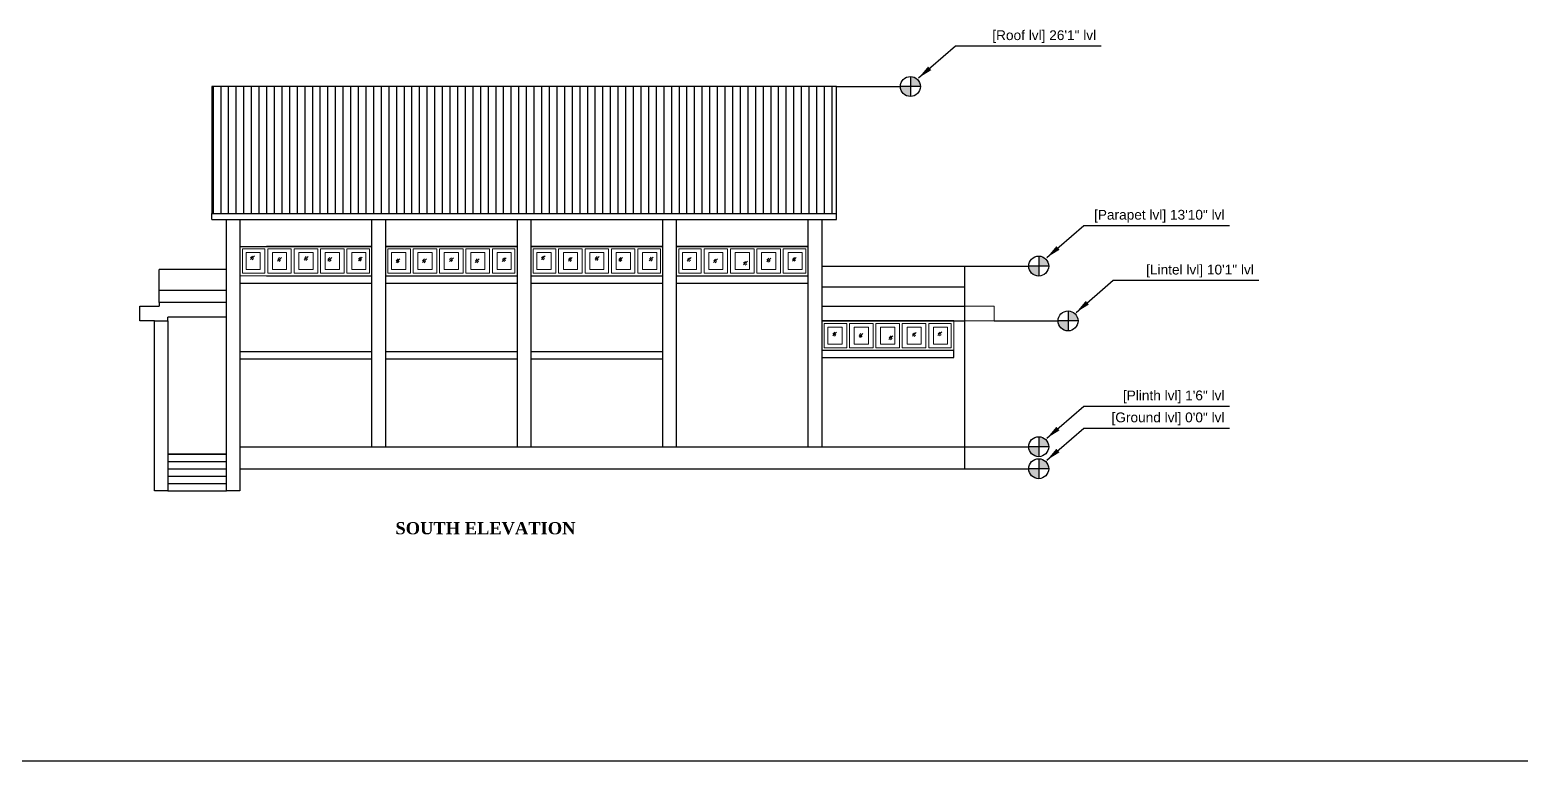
# Model space of a CAD drawing. Header units: inches. Extents: x -6800 to 96653, y -25814 to 17379.
# Drawn here: x 57267 to 58487, y 8449 to 9048 of the extents above; entities that cross this region are included whole.
import ezdxf

# ---------------------------------------------------------------- set-up
doc = ezdxf.new("R2010")
doc.units = ezdxf.units.IN
doc.header["$MEASUREMENT"] = 0
doc.layers.add('0 @ 1', color=7, linetype='Continuous')
for name, color, linetype, lineweight in [('chajja elev', 4, 'Continuous', 20), ('ele front', 30, 'Continuous', 30), ('furniture', 44, 'Continuous', 15), ('Page Format', 7, 'Continuous', 25), ('text', 31, 'Continuous', 13), ('Win ele', 211, 'Continuous', 15)]:
    doc.layers.add(name, color=color, linetype=linetype, lineweight=lineweight)
doc.styles.get("Standard").update_dxf_attribs({"font": 'arial.ttf'})
doc.dimstyles.get("Standard").update_dxf_attribs({"dimtxt": 7, "dimasz": 4, "dimexe": 2, "dimexo": 2, "dimgap": 2, "dimtad": 1, "dimdec": 0, "dimzin": 0, "dimdsep": 46, "dimlunit": 4, "dimtxsty": 'Standard', "dimblk": 'ARCHTICK', "dimcen": 0.25, "dimclrd": 256, "dimclre": 256, "dimclrt": 256, "dimadec": 0, "dimazin": 0, "dimtfac": 1, "dimtdec": 0, "dimtofl": 0, "dimtmove": 0, "dimatfit": 3, "dimfxl": 1, "dimfxlon": 1, "dimtolj": 1, "dimtzin": 0, "dimlwd": -1, "dimlwe": -1, "dimarcsym": 1})

# ---------------------------------------------------------------- blocks, each defined once
blk = doc.blocks.new('_ArchTick')
at = {"color": 0, "linetype": 'ByBlock', "const_width": 0.15}
blk.add_lwpolyline([(-0.5, -0.5), (0.5, 0.5)], dxfattribs=at)

msp = doc.modelspace()

# ---------------------------------------------------------------- hatches: boundary and pattern name
at = {"ltscale": 10, "transparency": 33554687}
h = msp.add_hatch(color=0, dxfattribs=at)
h.dxf.hatch_style = 1
h.paths.add_polyline_path([(57987.9, 9009.5), (57987.9, 9001.3), (57996.1, 9001.3, 0.414214)])
h.paths.add_polyline_path([(57987.9, 9001.3), (57979.7, 9001.3, 0.414214), (57987.9, 8993.1)])
h = msp.add_hatch(color=0, dxfattribs=at)
h.dxf.hatch_style = 1
h.paths.add_polyline_path([(58092.9, 8862.4), (58092.9, 8854.3), (58101.1, 8854.3, 0.414214)])
h.paths.add_polyline_path([(58092.9, 8854.3), (58084.7, 8854.3, 0.414214), (58092.9, 8846.1)])
h = msp.add_hatch(color=0, dxfattribs=at)
h.dxf.hatch_style = 1
h.paths.add_polyline_path([(58116.9, 8817.6), (58116.9, 8809.4), (58125.1, 8809.4, 0.414214)])
h.paths.add_polyline_path([(58116.9, 8809.4), (58108.7, 8809.4, 0.414214), (58116.9, 8801.2)])
h = msp.add_hatch(color=0, dxfattribs=at)
h.dxf.hatch_style = 1
h.paths.add_polyline_path([(58092.9, 8714.6), (58092.9, 8706.4), (58101.1, 8706.4, 0.414214)])
h.paths.add_polyline_path([(58092.9, 8706.4), (58084.7, 8706.4, 0.414214), (58092.9, 8698.2)])
h = msp.add_hatch(color=0, dxfattribs=at)
h.dxf.hatch_style = 1
h.paths.add_polyline_path([(58092.9, 8696.6), (58092.9, 8688.4), (58101.1, 8688.4, 0.414214)])
h.paths.add_polyline_path([(58092.9, 8688.4), (58084.7, 8688.4, 0.414214), (58092.9, 8680.2)])
at = {"layer": 'ele front', "transparency": 33554687}
h = msp.add_hatch(dxfattribs=at)
h.set_pattern_fill('ANSI31', color=256, scale=50, angle=45)
h.set_pattern_definition([(90, (33236.386, 6035.633), (-6.25, 0), [])])
h.paths.add_polyline_path([(57927.4, 9001.3), (57416.4, 9001.3), (57416.4, 8897.4), (57927.4, 8897.4)])

# ---------------------------------------------------------------- linework, layer by layer
at = {"ltscale": 10, "transparency": 33554687}
for p, q in [((57927.4, 9001.3), (57979.7, 9001.3)), ((57996.1, 9001.3), (57979.7, 9001.3)), ((57987.9, 9009.5), (57987.9, 8993.1)), ((58032.4, 8854.3), (58084.7, 8854.3)), ((58101.1, 8854.3), (58084.7, 8854.3)), ((58092.9, 8862.4), (58092.9, 8846.1)), ((58116.9, 8817.6), (58116.9, 8801.2)), ((58056.4, 8809.4), (58108.7, 8809.4)), ((58125.1, 8809.4), (58108.7, 8809.4)), ((58092.9, 8714.6), (58092.9, 8698.2)), ((58032.4, 8706.4), (58084.7, 8706.4)), ((58101.1, 8706.4), (58084.7, 8706.4)), ((58092.9, 8696.6), (58092.9, 8680.2)), ((58032.4, 8688.4), (58084.7, 8688.4)), ((58101.1, 8688.4), (58084.7, 8688.4))]:
    msp.add_line(p, q, dxfattribs=at)
at = {"transparency": 33554687}
for p, q in [((57439.4, 8870.4), (57547.4, 8870.4)), ((57558.4, 8870.4), (57666.4, 8870.4)), ((57677.4, 8870.4), (57785.4, 8870.4)), ((57796.4, 8870.4), (57904.4, 8870.4)), ((57558.4, 8846.4), (57666.4, 8846.4)), ((57677.4, 8846.4), (57785.4, 8846.4)), ((57915.4, 8809.4), (58023.4, 8809.4))]:
    msp.add_line(p, q, dxfattribs=at)
at = {"lineweight": 5, "transparency": 33554687}
msp.add_line((57439.4, 8846.4), (57547.4, 8846.4), dxfattribs=at)
for points in [[(57444.4, 8851.4), (57456, 8851.4), (57456, 8865.4), (57444.4, 8865.4)], [(57477.6, 8851.4), (57466, 8851.4), (57466, 8865.4), (57477.6, 8865.4)], [(57499.2, 8851.4), (57487.6, 8851.4), (57487.6, 8865.4), (57499.2, 8865.4)], [(57520.8, 8851.4), (57509.2, 8851.4), (57509.2, 8865.4), (57520.8, 8865.4)], [(57542.4, 8851.4), (57530.8, 8851.4), (57530.8, 8865.4), (57542.4, 8865.4)], [(57563.4, 8851.4), (57575, 8851.4), (57575, 8865.4), (57563.4, 8865.4)], [(57596.6, 8851.4), (57585, 8851.4), (57585, 8865.4), (57596.6, 8865.4)], [(57618.2, 8851.4), (57606.6, 8851.4), (57606.6, 8865.4), (57618.2, 8865.4)], [(57639.8, 8851.4), (57628.2, 8851.4), (57628.2, 8865.4), (57639.8, 8865.4)], [(57661.4, 8851.4), (57649.8, 8851.4), (57649.8, 8865.4), (57661.4, 8865.4)], [(57682.4, 8851.4), (57694, 8851.4), (57694, 8865.4), (57682.4, 8865.4)], [(57715.6, 8851.4), (57704, 8851.4), (57704, 8865.4), (57715.6, 8865.4)], [(57737.2, 8851.4), (57725.6, 8851.4), (57725.6, 8865.4), (57737.2, 8865.4)], [(57758.8, 8851.4), (57747.2, 8851.4), (57747.2, 8865.4), (57758.8, 8865.4)], [(57780.4, 8851.4), (57768.8, 8851.4), (57768.8, 8865.4), (57780.4, 8865.4)], [(57801.4, 8851.4), (57813, 8851.4), (57813, 8865.4), (57801.4, 8865.4)], [(57834.6, 8851.4), (57823, 8851.4), (57823, 8865.4), (57834.6, 8865.4)], [(57856.2, 8851.4), (57844.6, 8851.4), (57844.6, 8865.4), (57856.2, 8865.4)], [(57877.8, 8851.4), (57866.2, 8851.4), (57866.2, 8865.4), (57877.8, 8865.4)], [(57899.4, 8851.4), (57887.8, 8851.4), (57887.8, 8865.4), (57899.4, 8865.4)], [(57920.4, 8790.4), (57932, 8790.4), (57932, 8804.4), (57920.4, 8804.4)], [(57953.6, 8790.4), (57942, 8790.4), (57942, 8804.4), (57953.6, 8804.4)], [(57975.2, 8790.4), (57963.6, 8790.4), (57963.6, 8804.4), (57975.2, 8804.4)], [(57996.8, 8790.4), (57985.2, 8790.4), (57985.2, 8804.4), (57996.8, 8804.4)], [(58018.4, 8790.4), (58006.8, 8790.4), (58006.8, 8804.4), (58018.4, 8804.4)]]:
    msp.add_lwpolyline(points, close=True, dxfattribs=at)
at = {"ltscale": 10, "transparency": 33554687}
for centre in [(57987.9, 9001.3), (58092.9, 8854.3), (58116.9, 8809.4), (58092.9, 8706.4), (58092.9, 8688.4)]:
    msp.add_circle(centre, 8.17, dxfattribs=at)
at = {"layer": 'chajja elev', "transparency": 33554610}
for p, q in [((58032.4, 8821.4), (58056.4, 8821.4)), ((58056.4, 8821.4), (58056.4, 8809.4)), ((58056.4, 8809.4), (58032.4, 8809.4))]:
    msp.add_line(p, q, dxfattribs=at)
at = {"layer": 'ele front', "transparency": 33554687}
for p, q in [((57927.4, 9001.3), (57416.4, 9001.3)), ((57416.4, 9001.3), (57416.4, 8897.4)), ((57927.4, 8897.4), (57927.4, 9001.3)), ((57416.4, 8897.4), (57927.4, 8897.4)), ((57416.4, 8892.4), (57416.4, 8897.4)), ((57416.4, 8892.4), (57927.4, 8892.4)), ((57428.4, 8688.4), (57428.4, 8892.4)), ((57439.4, 8892.4), (57439.4, 8706.4)), ((57547.4, 8706.4), (57547.4, 8892.4)), ((57558.4, 8892.4), (57558.4, 8706.4)), ((57666.4, 8706.4), (57666.4, 8892.4)), ((57677.4, 8892.4), (57677.4, 8706.4)), ((57785.4, 8706.4), (57785.4, 8892.4)), ((57796.4, 8892.4), (57796.4, 8706.4)), ((57904.4, 8706.4), (57904.4, 8892.4)), ((57915.4, 8892.4), (57915.4, 8706.4)), ((57927.4, 8892.4), (57927.4, 8897.4)), ((57547.4, 8870.4), (57461, 8870.4)), ((57666.4, 8870.4), (57558.4, 8870.4)), ((57785.4, 8870.4), (57677.4, 8870.4)), ((57904.4, 8870.4), (57796.4, 8870.4)), ((57915.4, 8854.3), (58032.4, 8854.3)), ((58032.4, 8688.4), (58032.4, 8854.3)), ((57428.4, 8851.4), (57373.4, 8851.4)), ((57373.4, 8824.4), (57373.4, 8851.4)), ((57461, 8846.4), (57547.4, 8846.4)), ((57558.4, 8846.4), (57666.4, 8846.4)), ((57677.4, 8846.4), (57785.4, 8846.4)), ((57796.4, 8846.4), (57904.4, 8846.4)), ((57428.4, 8834.4), (57373.4, 8834.4)), ((57439.4, 8840.4), (57547.4, 8840.4)), ((57558.4, 8840.4), (57666.4, 8840.4)), ((57677.4, 8840.4), (57785.4, 8840.4)), ((57796.4, 8840.4), (57904.4, 8840.4)), ((57915.4, 8837.3), (58032.4, 8837.3)), ((57357.4, 8821.4), (57373.4, 8821.4)), ((57357.4, 8809.4), (57357.4, 8821.4)), ((57428.4, 8824.4), (57373.4, 8824.4)), ((57373.4, 8824.4), (57373.4, 8821.4)), ((57915.4, 8821.4), (58032.4, 8821.4)), ((57369.4, 8809.4), (57357.4, 8809.4)), ((57369.4, 8670.4), (57369.4, 8809.4)), ((57369.4, 8809.4), (57380.4, 8809.4)), ((57428.4, 8812.4), (57380.4, 8812.4)), ((57380.4, 8809.4), (57380.4, 8812.4)), ((57380.4, 8809.4), (57380.4, 8688.4)), ((57915.4, 8809.4), (58032.4, 8809.4)), ((58023.4, 8809.4), (57915.4, 8809.4)), ((57439.4, 8784.4), (57547.4, 8784.4)), ((57558.4, 8784.4), (57666.4, 8784.4)), ((57677.4, 8784.4), (57785.4, 8784.4)), ((57915.4, 8785.4), (58023.4, 8785.4)), ((58023.4, 8779.4), (58023.4, 8785.4)), ((57439.4, 8778.4), (57547.4, 8778.4)), ((57558.4, 8778.4), (57666.4, 8778.4)), ((57677.4, 8778.4), (57785.4, 8778.4)), ((57915.4, 8779.4), (58023.4, 8779.4)), ((57380.4, 8700.4), (57380.4, 8670.4)), ((57428.4, 8700.4), (57380.4, 8700.4)), ((57380.4, 8700.4), (57428.4, 8700.4)), ((57380.4, 8694.4), (57428.4, 8694.4)), ((57428.4, 8670.4), (57428.4, 8700.4)), ((57439.4, 8706.4), (57915.4, 8706.4)), ((57439.4, 8706.4), (57439.4, 8670.4)), ((57915.4, 8706.4), (58032.4, 8706.4)), ((57380.4, 8688.4), (57428.4, 8688.4)), ((57380.4, 8682.4), (57428.4, 8682.4)), ((57428.4, 8688.4), (57428.4, 8688.4)), ((57439.4, 8688.4), (57904.4, 8688.4)), ((57547.4, 8688.4), (57547.4, 8688.4)), ((57666.4, 8688.4), (57666.4, 8688.4)), ((57785.4, 8688.4), (57785.4, 8688.4)), ((57904.4, 8688.4), (58032.4, 8688.4)), ((57904.4, 8688.4), (57904.4, 8688.4)), ((57380.4, 8670.4), (57369.4, 8670.4)), ((57380.4, 8676.4), (57428.4, 8676.4)), ((57380.4, 8670.4), (57428.4, 8670.4)), ((57439.4, 8670.4), (57428.4, 8670.4))]:
    msp.add_line(p, q, dxfattribs=at)
at = {"layer": 'furniture', "transparency": 33554687}
for p, q in [((57461, 8870.4), (57439.4, 8870.4)), ((57439.4, 8870.4), (57439.4, 8846.4)), ((57547.4, 8846.4), (57547.4, 8870.4)), ((57558.4, 8870.4), (57558.4, 8846.4)), ((57666.4, 8870.4), (57666.4, 8846.4)), ((57677.4, 8870.4), (57677.4, 8846.4)), ((57785.4, 8870.4), (57785.4, 8846.4)), ((57796.4, 8870.4), (57796.4, 8846.4)), ((57904.4, 8870.4), (57904.4, 8846.4)), ((57451.2, 8862.6), (57448, 8859.6)), ((57449.7, 8862.5), (57448.1, 8861)), ((57450.6, 8860.6), (57449.3, 8859.4)), ((57473.3, 8861.3), (57470.2, 8858.3)), ((57471.8, 8861.2), (57470.3, 8859.7)), ((57472.7, 8859.3), (57471.5, 8858.1)), ((57495.2, 8862), (57492, 8859)), ((57493.7, 8862), (57492.1, 8860.5)), ((57494.6, 8860.1), (57493.3, 8858.9)), ((57514.5, 8861.3), (57511.3, 8858.3)), ((57513, 8861.2), (57511.4, 8859.7)), ((57513.9, 8859.3), (57512.6, 8858.1)), ((57539.4, 8861.6), (57536.3, 8858.6)), ((57537.9, 8861.5), (57536.4, 8860)), ((57538.8, 8859.6), (57537.6, 8858.4)), ((57570.3, 8860.1), (57567.1, 8857.1)), ((57568.8, 8860.1), (57567.2, 8858.6)), ((57569.7, 8858.2), (57568.4, 8857)), ((57591.9, 8860.1), (57588.7, 8857.1)), ((57590.4, 8860.1), (57588.8, 8858.6)), ((57591.3, 8858.2), (57590, 8857)), ((57614, 8861.1), (57610.8, 8858.1)), ((57612.5, 8861.1), (57610.9, 8859.6)), ((57613.4, 8859.1), (57612.2, 8858)), ((57635.1, 8860.1), (57631.9, 8857.1)), ((57633.6, 8860.1), (57632, 8858.6)), ((57634.5, 8858.2), (57633.2, 8857)), ((57657.2, 8861.1), (57654, 8858.1)), ((57655.7, 8861.1), (57654.1, 8859.6)), ((57656.6, 8859.1), (57655.4, 8858)), ((57689.2, 8862.6), (57686, 8859.6)), ((57687.7, 8862.5), (57686.1, 8861)), ((57688.6, 8860.6), (57687.3, 8859.4)), ((57711.3, 8861.3), (57708.2, 8858.3)), ((57709.8, 8861.2), (57708.3, 8859.7)), ((57710.7, 8859.3), (57709.5, 8858.1)), ((57733.2, 8862), (57730, 8859)), ((57731.7, 8862), (57730.1, 8860.5)), ((57732.6, 8860.1), (57731.3, 8858.9)), ((57752.5, 8861.3), (57749.3, 8858.3)), ((57751, 8861.2), (57749.4, 8859.7)), ((57751.9, 8859.3), (57750.6, 8858.1)), ((57777.4, 8861.6), (57774.3, 8858.6)), ((57775.9, 8861.5), (57774.4, 8860)), ((57776.8, 8859.6), (57775.6, 8858.4)), ((57808.6, 8861.2), (57805.4, 8858.2)), ((57807.1, 8861.1), (57805.5, 8859.6)), ((57808, 8859.2), (57806.7, 8858)), ((57830, 8860.1), (57826.9, 8857.1)), ((57828.5, 8860), (57827, 8858.5)), ((57829.4, 8858.1), (57828.2, 8856.9)), ((57854.6, 8858.2), (57851.4, 8855.2)), ((57853.1, 8858.1), (57851.5, 8856.6)), ((57854, 8856.2), (57852.7, 8855)), ((57873.7, 8860.8), (57870.6, 8857.8)), ((57872.2, 8860.7), (57870.6, 8859.2)), ((57873.1, 8858.8), (57871.9, 8857.6)), ((57894.6, 8861.4), (57891.5, 8858.4)), ((57893.2, 8861.3), (57891.6, 8859.8)), ((57894, 8859.4), (57892.8, 8858.2)), ((57439.4, 8846.4), (57461, 8846.4)), ((57904.4, 8846.4), (57796.4, 8846.4)), ((57915.4, 8809.4), (57915.4, 8785.4)), ((57927.6, 8800.2), (57924.4, 8797.2)), ((57926.1, 8800.1), (57924.5, 8798.6)), ((57927, 8798.2), (57925.7, 8797)), ((57949, 8799.1), (57945.9, 8796.1)), ((57947.5, 8799), (57946, 8797.5)), ((57948.4, 8797.1), (57947.2, 8795.9)), ((57973.6, 8797.2), (57970.4, 8794.2)), ((57972.1, 8797.1), (57970.5, 8795.6)), ((57973, 8795.2), (57971.7, 8794)), ((57992.7, 8799.8), (57989.6, 8796.8)), ((57991.2, 8799.7), (57989.6, 8798.2)), ((57992.1, 8797.8), (57990.9, 8796.6)), ((58013.6, 8800.4), (58010.5, 8797.4)), ((58012.2, 8800.3), (58010.6, 8798.8)), ((58013, 8798.4), (58011.8, 8797.2)), ((58023.4, 8785.4), (57915.4, 8785.4))]:
    msp.add_line(p, q, dxfattribs=at)
at = {"layer": 'Page Format', "transparency": 33554651}
msp.add_line((60179.6, 8448.9), (57002, 8448.9), dxfattribs=at)
at = {"layer": 'Win ele', "transparency": 33554651}
msp.add_line((58023.4, 8809.4), (58023.4, 8785.4), dxfattribs=at)
for points in [[(57441.4, 8848.4), (57459.8, 8848.4), (57459.8, 8868.4), (57441.4, 8868.4)], [(57481.4, 8848.4), (57462.1, 8848.4), (57462.1, 8868.4), (57481.4, 8868.4)], [(57503, 8848.4), (57483.7, 8848.4), (57483.7, 8868.4), (57503, 8868.4)], [(57524.6, 8848.4), (57505.3, 8848.4), (57505.3, 8868.4), (57524.6, 8868.4)], [(57545.4, 8848.4), (57526.9, 8848.4), (57526.9, 8868.4), (57545.4, 8868.4)], [(57560.4, 8848.4), (57578.8, 8848.4), (57578.8, 8868.4), (57560.4, 8868.4)], [(57600.4, 8848.4), (57581.1, 8848.4), (57581.1, 8868.4), (57600.4, 8868.4)], [(57622, 8848.4), (57602.7, 8848.4), (57602.7, 8868.4), (57622, 8868.4)], [(57643.6, 8848.4), (57624.3, 8848.4), (57624.3, 8868.4), (57643.6, 8868.4)], [(57664.4, 8848.4), (57645.9, 8848.4), (57645.9, 8868.4), (57664.4, 8868.4)], [(57679.4, 8848.4), (57697.8, 8848.4), (57697.8, 8868.4), (57679.4, 8868.4)], [(57719.4, 8848.4), (57700.1, 8848.4), (57700.1, 8868.4), (57719.4, 8868.4)], [(57741, 8848.4), (57721.7, 8848.4), (57721.7, 8868.4), (57741, 8868.4)], [(57762.6, 8848.4), (57743.3, 8848.4), (57743.3, 8868.4), (57762.6, 8868.4)], [(57783.4, 8848.4), (57764.9, 8848.4), (57764.9, 8868.4), (57783.4, 8868.4)], [(57798.4, 8848.4), (57816.8, 8848.4), (57816.8, 8868.4), (57798.4, 8868.4)], [(57838.4, 8848.4), (57819.1, 8848.4), (57819.1, 8868.4), (57838.4, 8868.4)], [(57860, 8848.4), (57840.7, 8848.4), (57840.7, 8868.4), (57860, 8868.4)], [(57881.6, 8848.4), (57862.3, 8848.4), (57862.3, 8868.4), (57881.6, 8868.4)], [(57902.4, 8848.4), (57883.9, 8848.4), (57883.9, 8868.4), (57902.4, 8868.4)], [(57917.4, 8787.4), (57935.8, 8787.4), (57935.8, 8807.4), (57917.4, 8807.4)], [(57957.4, 8787.4), (57938.1, 8787.4), (57938.1, 8807.4), (57957.4, 8807.4)], [(57979, 8787.4), (57959.7, 8787.4), (57959.7, 8807.4), (57979, 8807.4)], [(58000.6, 8787.4), (57981.3, 8787.4), (57981.3, 8807.4), (58000.6, 8807.4)], [(58021.4, 8787.4), (58002.9, 8787.4), (58002.9, 8807.4), (58021.4, 8807.4)]]:
    msp.add_lwpolyline(points, close=True, dxfattribs=at)

# ---------------------------------------------------------------- texts
at = {"ltscale": 10, "transparency": 33554687, "char_height": 8, "attachment_point": 9}
for s, insert in [('\\A1;[Roof lvl] 26\'1" lvl', (58139.9, 9036.9)), ('\\A1;[Parapet lvl] 13\'10" lvl', (58244.9, 8889.9)), ('\\A1;[Lintel lvl] 10\'1" lvl', (58268.9, 8845)), ('\\A1;[Plinth lvl] 1\'6" lvl', (58244.9, 8742)), ('\\A1;[Ground lvl] 0\'0" lvl', (58244.9, 8724))]:
    msp.add_mtext(s, dxfattribs=dict(at, insert=insert))
at = {"layer": 'text', "transparency": 33554687, "insert": (57566.6, 8644.7), "char_height": 10, "attachment_point": 1}
msp.add_mtext_dynamic_manual_height_columns('{\\fTimes New Roman|b1|i0|c0|p18;SOUTH ELEVATION}', width=454.899, gutter_width=1, heights=[0], dxfattribs=at)

# ---------------------------------------------------------------- leaders
at = {"layer": '0 @ 1', "ltscale": 10, "transparency": 33554687}
for points in [[(57994.6, 9008.3), (58024.9, 9034.6), (58144, 9034.6)], [(58099.6, 8861.3), (58129.9, 8887.5), (58249, 8887.5)], [(58123.6, 8816.4), (58153.9, 8842.7), (58273, 8842.7)], [(58099.6, 8713.4), (58129.9, 8739.7), (58249, 8739.7)], [(58099.6, 8695.4), (58129.9, 8721.7), (58249, 8721.7)]]:
    msp.add_leader(points, dimstyle='Standard', override={"dimscale": 1, "dimasz": 12, "dimexe": 6, "dimexo": 6, "dimtad": 1, "dimtoh": 0, "dimfxl": 12}, dxfattribs=at)

doc.saveas('drawing.dxf')
